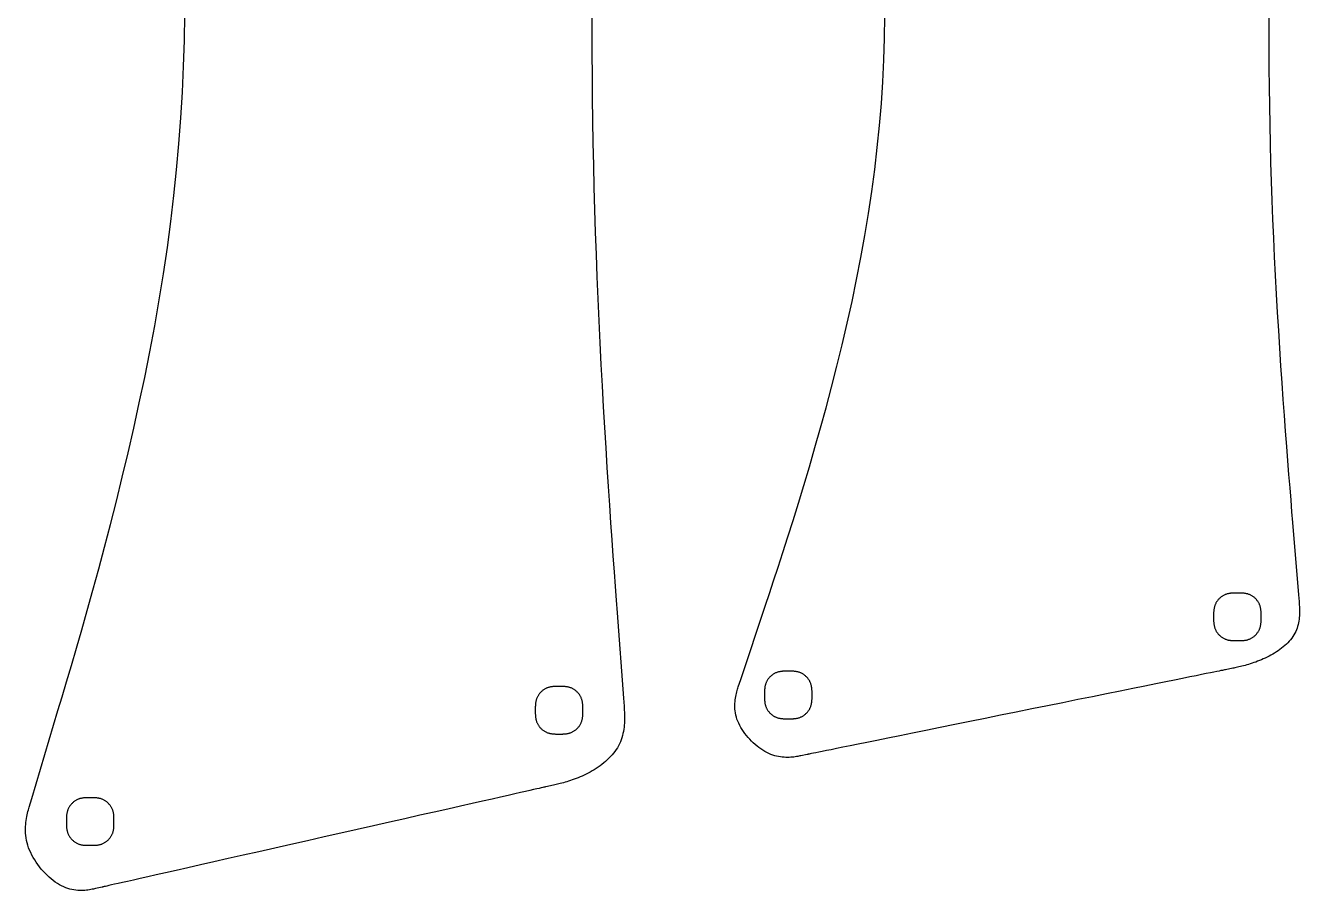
# Model space of a CAD drawing. Header units: millimetres. Extents: x 364 to 1012, y -1653 to -989.
# Drawn here: x 781.6 to 973.1, y -1271.5 to -1141.5 of the extents above; entities that cross this region are included whole.
import ezdxf

# ---------------------------------------------------------------- set-up
doc = ezdxf.new("R2010")
doc.units = ezdxf.units.MM

msp = doc.modelspace()

# ---------------------------------------------------------------- linework, layer by layer
at = {"flags": 128}
for points in [[(866.757701, -1138.971272), (866.751776, -1142.342304), (866.758202, -1145.711194), (866.776978, -1149.077941), (866.808105, -1152.442545), (866.851582, -1155.805008), (866.907409, -1159.165327), (866.975586, -1162.523504), (867.056114, -1165.87954), (867.148992, -1169.233431), (867.254221, -1172.585181), (867.371799, -1175.934789), (867.501523, -1179.280885), (867.64236, -1182.616629), (867.793077, -1185.933809), (867.952438, -1189.224213), (868.119205, -1192.479633), (868.292145, -1195.691858), (868.470022, -1198.852676), (868.651598, -1201.953876), (868.835641, -1204.987249), (869.020912, -1207.944584), (869.206177, -1210.81767), (869.3902, -1213.598295), (869.571746, -1216.278251), (869.749579, -1218.849327), (869.922461, -1221.303309), (870.08916, -1223.63199), (870.24844, -1225.827158), (870.399062, -1227.880602), (870.539794, -1229.784112), (871.493589, -1242.619849), (871.583985, -1243.836096), (871.598071, -1244.027447), (871.612605, -1244.235804), (871.626681, -1244.459923), (871.639389, -1244.698567), (871.649823, -1244.950494), (871.657074, -1245.214465), (871.660235, -1245.489241), (871.658397, -1245.77358), (871.650656, -1246.066243), (871.636101, -1246.36599), (871.613825, -1246.671581), (871.58292, -1246.981777), (871.54248, -1247.295337), (871.491597, -1247.61102), (871.429362, -1247.927588), (871.354868, -1248.243801), (871.267207, -1248.558417), (871.165472, -1248.870198), (871.048756, -1249.177904), (870.916149, -1249.480293), (870.76704, -1249.77632), (870.601994, -1250.065704), (870.421871, -1250.348358), (870.227532, -1250.624196), (870.019837, -1250.89313), (869.799646, -1251.155075), (869.567819, -1251.409941), (869.325218, -1251.657643), (869.072701, -1251.898094), (868.81113, -1252.131207), (868.541366, -1252.356893), (868.264266, -1252.575068), (867.980694, -1252.785644), (867.691507, -1252.988532), (867.397568, -1253.183648), (867.099737, -1253.370904), (866.798873, -1253.550213), (866.495837, -1253.721487), (866.191489, -1253.884639), (865.88669, -1254.039585), (865.582277, -1254.186289), (865.279005, -1254.324944), (864.977604, -1254.455794), (864.678806, -1254.579085), (864.38334, -1254.69506), (864.09194, -1254.803966), (863.805336, -1254.906047), (863.524259, -1255.001549), (863.24944, -1255.090717), (862.981611, -1255.173795), (862.721502, -1255.251029), (862.469845, -1255.322665), (862.227372, -1255.388946), (861.994812, -1255.450119), (861.772897, -1255.506429), (861.56236, -1255.558119), (861.36393, -1255.605436), (861.178339, -1255.648624), (861.006319, -1255.687931), (859.846432, -1255.949798), (859.845042, -1255.950112), (859.835313, -1255.952308), (859.808906, -1255.95827), (859.757483, -1255.969879), (859.672704, -1255.989018), (859.546231, -1256.01757), (859.369724, -1256.057417), (859.134844, -1256.110443), (858.833253, -1256.178528), (858.456611, -1256.263557), (857.996581, -1256.367411), (857.444822, -1256.491974), (856.792998, -1256.639126), (856.032765, -1256.810752), (855.15579, -1257.008734), (854.153729, -1257.234955), (853.018246, -1257.491295), (851.741001, -1257.77964), (850.313656, -1258.10187), (848.727871, -1258.459868), (846.979478, -1258.854577), (845.080983, -1259.283172), (843.049067, -1259.741887), (840.900404, -1260.226959), (838.651676, -1260.73462), (836.319557, -1261.261107), (833.920728, -1261.802655), (831.471866, -1262.355498), (828.989647, -1262.915871), (826.49075, -1263.480009), (823.991854, -1264.044148), (821.509635, -1264.604521), (819.060772, -1265.157364), (816.661943, -1265.698912), (814.329824, -1266.225399), (812.081096, -1266.733061), (809.932434, -1267.218132), (807.900517, -1267.676847), (806.002023, -1268.105442), (804.253629, -1268.500151), (802.667845, -1268.85815), (801.2405, -1269.180379), (799.963255, -1269.468724), (798.827771, -1269.725065), (797.825711, -1269.951285), (796.948735, -1270.149267), (796.188503, -1270.320893), (795.536678, -1270.468046), (794.984919, -1270.592608), (794.524889, -1270.696462), (794.148248, -1270.781491), (793.846657, -1270.849576), (793.611777, -1270.902601), (793.43527, -1270.942449), (793.308796, -1270.971001), (793.224017, -1270.99014), (793.172594, -1271.00175), (793.146188, -1271.00771), (793.136459, -1271.009907), (793.135069, -1271.010221), (792.132941, -1271.236433), (791.975219, -1271.271842), (791.803137, -1271.309331), (791.617373, -1271.347585), (791.418597, -1271.385291), (791.207487, -1271.421135), (790.984714, -1271.453804), (790.750953, -1271.481983), (790.506878, -1271.504359), (790.253162, -1271.519617), (789.99048, -1271.526444), (789.719506, -1271.523527), (789.440915, -1271.509551), (789.155378, -1271.483203), (788.863571, -1271.443169), (788.566167, -1271.388135), (788.263842, -1271.316787), (787.957268, -1271.227811), (787.647118, -1271.119895), (787.334069, -1270.991723), (787.018793, -1270.841983), (786.702046, -1270.669788), (786.38491, -1270.475968), (786.068549, -1270.261781), (785.754128, -1270.028482), (785.442809, -1269.777329), (785.135757, -1269.509581), (784.834135, -1269.226494), (784.539108, -1268.929324), (784.251839, -1268.619331), (783.973492, -1268.29777), (783.705231, -1267.9659), (783.448221, -1267.624978), (783.203623, -1267.276259), (782.972604, -1266.921003), (782.756326, -1266.560467), (782.555952, -1266.195907), (782.372649, -1265.82858), (782.207578, -1265.459746), (782.061905, -1265.090659), (781.936792, -1264.722578), (781.832985, -1264.356676), (781.749561, -1263.993785), (781.685175, -1263.634653), (781.638483, -1263.280028), (781.608143, -1262.93066), (781.592812, -1262.587295), (781.591146, -1262.250683), (781.601801, -1261.92157), (781.623436, -1261.600706), (781.654706, -1261.288839), (781.694268, -1260.986716), (781.74078, -1260.695086), (781.792897, -1260.414697), (781.849276, -1260.146297), (781.908575, -1259.890635), (781.96945, -1259.648458), (782.030558, -1259.420516), (782.090556, -1259.207555), (782.1481, -1259.010324), (782.54452, -1257.681144)], [(968.528059, -1139.364375), (968.522473, -1142.216787), (968.528531, -1145.067386), (968.546231, -1147.916172), (968.575573, -1150.763145), (968.616558, -1153.608306), (968.669185, -1156.451653), (968.733453, -1159.293187), (968.809365, -1162.132909), (968.896919, -1164.970818), (968.996115, -1167.806914), (969.106953, -1170.641197), (969.22924, -1173.47251), (969.362004, -1176.295062), (969.504081, -1179.101906), (969.654307, -1181.886095), (969.811514, -1184.640681), (969.97454, -1187.358717), (970.14222, -1190.033255), (970.313387, -1192.657348), (970.486879, -1195.224048), (970.661529, -1197.726409), (970.836174, -1200.157481), (971.009648, -1202.510318), (971.180787, -1204.777973), (971.348425, -1206.953498), (971.511397, -1209.029945), (971.66854, -1211.000367), (971.818688, -1212.857817), (971.960677, -1214.595347), (972.093341, -1216.206009), (972.992459, -1227.067017), (973.077673, -1228.096149), (973.090951, -1228.258062), (973.104653, -1228.434364), (973.117922, -1228.624003), (973.129901, -1228.825933), (973.139736, -1229.039102), (973.146572, -1229.262462), (973.149552, -1229.494964), (973.14782, -1229.735559), (973.140522, -1229.983197), (973.126801, -1230.236829), (973.105802, -1230.495406), (973.076669, -1230.757879), (973.038548, -1231.023199), (972.990581, -1231.290316), (972.931914, -1231.558181), (972.86169, -1231.825746), (972.779055, -1232.09196), (972.683151, -1232.355774), (972.573126, -1232.616141), (972.448121, -1232.872009), (972.30756, -1233.122493), (972.151975, -1233.367356), (971.982178, -1233.606525), (971.798979, -1233.839926), (971.60319, -1234.067486), (971.395622, -1234.289131), (971.177085, -1234.504788), (970.948391, -1234.714381), (970.71035, -1234.91784), (970.463774, -1235.115089), (970.209474, -1235.306055), (969.948259, -1235.490664), (969.680943, -1235.668844), (969.408334, -1235.840519), (969.131245, -1236.005617), (968.850487, -1236.164064), (968.566871, -1236.315787), (968.281206, -1236.460711), (967.994305, -1236.598763), (967.706979, -1236.729871), (967.420017, -1236.854005), (967.13413, -1236.971329), (966.850007, -1237.082048), (966.568338, -1237.186371), (966.28981, -1237.284503), (966.015114, -1237.376655), (965.74494, -1237.463031), (965.479976, -1237.54384), (965.220911, -1237.61929), (964.968436, -1237.689588), (964.723238, -1237.754939), (964.486007, -1237.815554), (964.257434, -1237.871638), (964.038206, -1237.9234), (963.829012, -1237.971046), (963.630544, -1238.014784), (963.44349, -1238.054822), (963.268537, -1238.091366), (963.106378, -1238.124625), (962.012983, -1238.346205), (962.011673, -1238.346471), (962.002502, -1238.348329), (961.977609, -1238.353373), (961.929133, -1238.363197), (961.849214, -1238.379391), (961.729991, -1238.403551), (961.563603, -1238.437267), (961.342187, -1238.482135), (961.057885, -1238.539746), (960.702835, -1238.611694), (960.269177, -1238.69957), (959.749047, -1238.804969), (959.134589, -1238.929483), (958.417938, -1239.074705), (957.591235, -1239.242228), (956.646618, -1239.433645), (955.576227, -1239.650549), (954.372202, -1239.894533), (953.02668, -1240.167189), (951.531802, -1240.470111), (949.883636, -1240.804095), (948.093974, -1241.166752), (946.178538, -1241.554896), (944.15305, -1241.965341), (942.033231, -1242.394901), (939.834803, -1242.84039), (937.573488, -1243.298622), (935.265008, -1243.766412), (932.925084, -1244.240575), (930.569438, -1244.717922), (928.213793, -1245.195271), (925.873869, -1245.669432), (923.56539, -1246.137223), (921.304075, -1246.595455), (919.105646, -1247.040945), (916.985828, -1247.470504), (914.960339, -1247.880949), (913.044904, -1248.269093), (911.255242, -1248.63175), (909.607076, -1248.965734), (908.112198, -1249.268656), (906.766676, -1249.541312), (905.56265, -1249.785296), (904.492259, -1250.0022), (903.547643, -1250.193617), (902.72094, -1250.36114), (902.004289, -1250.506362), (901.38983, -1250.630876), (900.869701, -1250.736275), (900.436043, -1250.824151), (900.080993, -1250.896099), (899.79669, -1250.95371), (899.575275, -1250.998577), (899.408887, -1251.032294), (899.289663, -1251.056454), (899.209744, -1251.072649), (899.161269, -1251.082472), (899.136376, -1251.087516), (899.127205, -1251.089374), (899.125895, -1251.08964), (898.181215, -1251.28105), (898.032534, -1251.311012), (897.870317, -1251.342733), (897.695202, -1251.375102), (897.507821, -1251.407007), (897.308813, -1251.437337), (897.098811, -1251.464979), (896.87845, -1251.488823), (896.648366, -1251.507756), (896.409196, -1251.520667), (896.161572, -1251.526444), (895.906132, -1251.523976), (895.643511, -1251.51215), (895.374343, -1251.489856), (895.099263, -1251.45598), (894.818909, -1251.409413), (894.533914, -1251.349042), (894.244915, -1251.273755), (893.952545, -1251.182441), (893.657442, -1251.073988), (893.360239, -1250.947284), (893.061649, -1250.801581), (892.762693, -1250.63758), (892.464468, -1250.456344), (892.168071, -1250.258938), (891.874599, -1250.046424), (891.585149, -1249.819867), (891.300818, -1249.580332), (891.022703, -1249.328881), (890.751902, -1249.066579), (890.489512, -1248.794489), (890.236629, -1248.513676), (889.994352, -1248.225203), (889.763776, -1247.930134), (889.546, -1247.629533), (889.34212, -1247.324463), (889.153234, -1247.01599), (888.980438, -1246.705175), (888.82483, -1246.393084), (888.687508, -1246.08078), (888.569567, -1245.769327), (888.471711, -1245.459718), (888.393069, -1245.152655), (888.332374, -1244.848774), (888.288359, -1244.548708), (888.259758, -1244.253088), (888.245305, -1243.962549), (888.243735, -1243.677723), (888.253779, -1243.399243), (888.274174, -1243.127743), (888.303651, -1242.863855), (888.340946, -1242.608213), (888.384791, -1242.361448), (888.43392, -1242.124197), (888.487068, -1241.897089), (888.542967, -1241.68076), (888.600353, -1241.475841), (888.657958, -1241.282966), (888.714516, -1241.102768), (888.768762, -1240.935881), (889.142456, -1239.81119)], [(782.54452, -1257.681144), (786.480035, -1244.493734), (787.09891, -1242.418399), (787.771007, -1240.155349), (788.490517, -1237.714676), (789.251628, -1235.106477), (790.048531, -1232.340845), (790.875415, -1229.427876), (791.72647, -1226.377665), (792.595885, -1223.200306), (793.477851, -1219.905894), (794.366556, -1216.504524), (795.25619, -1213.006291), (796.140945, -1209.421288), (797.015007, -1205.759613), (797.872568, -1202.031357), (798.707817, -1198.246617), (799.514945, -1194.415488), (800.288139, -1190.548065), (801.021592, -1186.654441), (801.709491, -1182.744712), (802.346026, -1178.828972), (802.926309, -1174.915638), (803.449138, -1171.006408), (803.91423, -1167.101303), (804.321306, -1163.200343), (804.670083, -1159.303548), (804.960282, -1155.410939), (805.19162, -1151.522535), (805.363817, -1147.638357), (805.476592, -1143.758425), (805.529662, -1139.88276)], [(889.142456, -1239.81119), (892.852365, -1228.652613), (893.435763, -1226.89656), (894.069332, -1224.981671), (894.747595, -1222.916486), (895.465075, -1220.709549), (896.216295, -1218.369399), (896.995778, -1215.904579), (897.798045, -1213.323631), (898.61762, -1210.635097), (899.449027, -1207.847517), (900.286786, -1204.969435), (901.125422, -1202.009391), (901.959457, -1198.975928), (902.783413, -1195.877587), (903.591814, -1192.722909), (904.379182, -1189.520437), (905.14004, -1186.278712), (905.86891, -1183.006277), (906.560317, -1179.711672), (907.208782, -1176.40344), (907.808828, -1173.090121), (908.355845, -1169.778839), (908.848703, -1166.471029), (909.287134, -1163.166709), (909.670873, -1159.865897), (909.999657, -1156.568609), (910.273219, -1153.274863), (910.491296, -1149.984675), (910.653621, -1146.698063), (910.759931, -1143.415043), (910.80996, -1140.135635)], [(960.233958, -1230.397435), (960.23389, -1230.726223), (960.233912, -1230.777959), (960.234134, -1230.834333), (960.234755, -1230.895052), (960.235975, -1230.959824), (960.237994, -1231.028355), (960.241012, -1231.100351), (960.24523, -1231.175521), (960.250847, -1231.253571), (960.258063, -1231.334207), (960.267079, -1231.417136), (960.278094, -1231.502066), (960.291309, -1231.588702), (960.306923, -1231.676752), (960.325137, -1231.765924), (960.346151, -1231.855922), (960.370165, -1231.946455), (960.397378, -1232.037229), (960.427991, -1232.127951), (960.462205, -1232.218328), (960.500217, -1232.308066), (960.542172, -1232.396897), (960.587972, -1232.484642), (960.637467, -1232.571149), (960.690501, -1232.656264), (960.746921, -1232.739835), (960.806575, -1232.821706), (960.869309, -1232.901726), (960.934969, -1232.97974), (961.003403, -1233.055594), (961.074457, -1233.129137), (961.147978, -1233.200214), (961.223811, -1233.268671), (961.301805, -1233.334356), (961.381805, -1233.397115), (961.463659, -1233.456793), (961.547212, -1233.513241), (961.632313, -1233.5663), (961.718806, -1233.61582), (961.806539, -1233.661646), (961.895359, -1233.703627), (961.985088, -1233.741666), (962.075458, -1233.775905), (962.166175, -1233.806543), (962.256945, -1233.833782), (962.347474, -1233.85782), (962.437471, -1233.878859), (962.526642, -1233.897097), (962.614692, -1233.912735), (962.70133, -1233.925973), (962.786261, -1233.937011), (962.869194, -1233.946048), (962.949833, -1233.953286), (963.027886, -1233.958923), (963.103061, -1233.96316), (963.175062, -1233.966197), (963.243597, -1233.968234), (963.308374, -1233.96947), (963.369098, -1233.970106), (963.425476, -1233.970342), (963.80603, -1233.970393), (964.134858, -1233.970448), (964.1866, -1233.970424), (964.24298, -1233.970199), (964.303707, -1233.969576), (964.368486, -1233.968353), (964.437025, -1233.966331), (964.509029, -1233.96331), (964.584207, -1233.959088), (964.662266, -1233.953468), (964.74291, -1233.946247), (964.825848, -1233.937227), (964.910785, -1233.926208), (964.99743, -1233.912988), (965.085488, -1233.897368), (965.174667, -1233.879149), (965.264672, -1233.858129), (965.355212, -1233.83411), (965.445992, -1233.806889), (965.53672, -1233.776269), (965.627102, -1233.742049), (965.716844, -1233.704028), (965.805678, -1233.662067), (965.893426, -1233.616258), (965.979936, -1233.566754), (966.065053, -1233.513711), (966.148623, -1233.457281), (966.230495, -1233.397618), (966.310513, -1233.334874), (966.388526, -1233.269202), (966.464381, -1233.200758), (966.537921, -1233.129694), (966.608996, -1233.056163), (966.677451, -1232.980318), (966.743132, -1232.902313), (966.805888, -1232.822301), (966.865565, -1232.740436), (966.922007, -1232.656871), (966.975063, -1232.57176), (967.024579, -1232.485255), (967.070402, -1232.39751), (967.112379, -1232.308678), (967.150413, -1232.218936), (967.184649, -1232.128555), (967.215283, -1232.037827), (967.242518, -1231.947046), (967.266552, -1231.856504), (967.287587, -1231.766496), (967.305821, -1231.677314), (967.321456, -1231.589253), (967.33469, -1231.502604), (967.345724, -1231.417663), (967.354759, -1231.33472), (967.361993, -1231.254071), (967.367627, -1231.176008), (967.37186, -1231.100825), (967.374895, -1231.028815), (967.376928, -1230.960272), (967.378163, -1230.895487), (967.378796, -1230.834756), (967.37903, -1230.778371), (967.379066, -1230.397771), (967.379081, -1230.068957), (967.37905, -1230.017218), (967.378819, -1229.960839), (967.378189, -1229.900115), (967.37696, -1229.835339), (967.374929, -1229.766803), (967.3719, -1229.694801), (967.367672, -1229.619627), (967.362044, -1229.541573), (967.354817, -1229.460934), (967.345791, -1229.378002), (967.334764, -1229.293069), (967.321539, -1229.206431), (967.305915, -1229.11838), (967.287691, -1229.029208), (967.266668, -1228.939211), (967.242647, -1228.84868), (967.215426, -1228.757909), (967.184806, -1228.66719), (967.150588, -1228.57682), (967.11257, -1228.487088), (967.070613, -1228.398267), (967.02481, -1228.310531), (966.975315, -1228.224035), (966.92228, -1228.138933), (966.865859, -1228.055376), (966.806206, -1227.97352), (966.743472, -1227.893516), (966.677813, -1227.815518), (966.609381, -1227.73968), (966.538328, -1227.666155), (966.464808, -1227.595096), (966.388975, -1227.526657), (966.310981, -1227.460991), (966.23098, -1227.39825), (966.149126, -1227.338588), (966.06557, -1227.28216), (965.980467, -1227.229118), (965.893969, -1227.179615), (965.80623, -1227.133805), (965.717404, -1227.091842), (965.627666, -1227.053817), (965.537285, -1227.019593), (965.446559, -1226.988968), (965.355776, -1226.961743), (965.265232, -1226.937717), (965.175221, -1226.91669), (965.086036, -1226.898463), (964.997969, -1226.882836), (964.911315, -1226.869607), (964.826367, -1226.858579), (964.743418, -1226.849549), (964.662763, -1226.84232), (964.584692, -1226.83669), (964.509502, -1226.83246), (964.437484, -1226.82943), (964.368933, -1226.827399), (964.304141, -1226.826168), (964.243404, -1226.825537), (964.187011, -1226.825306), (963.806367, -1226.825286), (963.477592, -1226.825256), (963.425859, -1226.825285), (963.369487, -1226.825514), (963.30877, -1226.826141), (963.244001, -1226.827369), (963.175473, -1226.829396), (963.103479, -1226.832423), (963.028313, -1226.836648), (962.950266, -1226.842273), (962.869635, -1226.849498), (962.78671, -1226.858522), (962.701785, -1226.869546), (962.615153, -1226.882769), (962.527108, -1226.898392), (962.437942, -1226.916613), (962.34795, -1226.937634), (962.257423, -1226.961654), (962.166656, -1226.988874), (962.075941, -1227.019492), (961.985571, -1227.05371), (961.89584, -1227.091728), (961.807018, -1227.133685), (961.719281, -1227.179489), (961.632783, -1227.228984), (961.547677, -1227.282021), (961.464116, -1227.338442), (961.382254, -1227.398096), (961.302245, -1227.46083), (961.224241, -1227.526489), (961.148397, -1227.594922), (961.074865, -1227.665974), (961.003799, -1227.739492), (960.935353, -1227.815324), (960.869679, -1227.893314), (960.806931, -1227.973312), (960.747264, -1228.055161), (960.690829, -1228.138711), (960.637781, -1228.223807), (960.588273, -1228.310297), (960.542458, -1228.398027), (960.500489, -1228.486842), (960.462462, -1228.576568), (960.428234, -1228.666934), (960.397608, -1228.757646), (960.37038, -1228.848412), (960.346354, -1228.938938), (960.325326, -1229.028931), (960.307099, -1229.118098), (960.291472, -1229.206146), (960.278245, -1229.292779), (960.267217, -1229.377707), (960.25819, -1229.460636), (960.250963, -1229.541272), (960.245335, -1229.619323), (960.241107, -1229.694494), (960.238078, -1229.766492), (960.23605, -1229.835024), (960.234821, -1229.899798), (960.234192, -1229.96052), (960.233963, -1230.016896), (960.233958, -1230.397435)], [(892.707978, -1242.142578), (892.707989, -1242.471471), (892.708024, -1242.523223), (892.708259, -1242.579615), (892.708894, -1242.640353), (892.710128, -1242.705144), (892.712163, -1242.773696), (892.715198, -1242.845714), (892.719433, -1242.920905), (892.725066, -1242.998975), (892.7323, -1243.079632), (892.741332, -1243.162583), (892.752364, -1243.247533), (892.765595, -1243.334188), (892.781225, -1243.422257), (892.799455, -1243.511445), (892.820483, -1243.601459), (892.84451, -1243.692006), (892.871735, -1243.782792), (892.90236, -1243.873525), (892.936583, -1243.963909), (892.974604, -1244.053653), (893.016566, -1244.142486), (893.062372, -1244.230231), (893.111871, -1244.316736), (893.164908, -1244.401847), (893.22133, -1244.48541), (893.280984, -1244.567274), (893.343718, -1244.647283), (893.409377, -1244.725286), (893.477809, -1244.801128), (893.54886, -1244.874657), (893.622378, -1244.94572), (893.698208, -1245.014163), (893.776197, -1245.079834), (893.856193, -1245.142576), (893.938042, -1245.202241), (894.021591, -1245.258672), (894.106687, -1245.311717), (894.193174, -1245.361223), (894.280904, -1245.407037), (894.369719, -1245.449004), (894.459445, -1245.487033), (894.549811, -1245.521261), (894.640525, -1245.551891), (894.731292, -1245.579121), (894.821819, -1245.603153), (894.911814, -1245.624185), (895.000983, -1245.642418), (895.089033, -1245.658051), (895.175668, -1245.671285), (895.260599, -1245.68232), (895.343531, -1245.691354), (895.424169, -1245.69859), (895.502221, -1245.704225), (895.577395, -1245.708461), (895.649396, -1245.711497), (895.717932, -1245.713533), (895.782708, -1245.714769), (895.843432, -1245.715405), (895.89981, -1245.715641), (895.95155, -1245.715677), (895.998488, -1245.715679), (896.040987, -1245.715682), (896.07954, -1245.715683), (896.114642, -1245.715684), (896.146783, -1245.715687), (896.176459, -1245.715688), (896.204161, -1245.715689), (896.230384, -1245.71569), (896.255621, -1245.715691), (896.280364, -1245.715692), (896.305107, -1245.715694), (896.330344, -1245.715695), (896.356567, -1245.715696), (896.38427, -1245.715697), (896.413945, -1245.715698), (896.446086, -1245.7157), (896.481188, -1245.715701), (896.519741, -1245.715703), (896.562241, -1245.715706), (896.609179, -1245.715708), (896.660918, -1245.715677), (896.717296, -1245.715447), (896.778021, -1245.714816), (896.842797, -1245.713586), (896.911332, -1245.711557), (896.983334, -1245.708528), (897.058508, -1245.704299), (897.136562, -1245.698671), (897.217202, -1245.691444), (897.300134, -1245.682417), (897.385066, -1245.671392), (897.471705, -1245.658166), (897.559756, -1245.642542), (897.648927, -1245.624318), (897.738926, -1245.603295), (897.829457, -1245.579274), (897.920227, -1245.552053), (898.010945, -1245.521434), (898.101316, -1245.487214), (898.191048, -1245.449198), (898.27987, -1245.40724), (898.367605, -1245.361437), (898.454101, -1245.311941), (898.539204, -1245.258907), (898.62276, -1245.202487), (898.704618, -1245.142833), (898.784622, -1245.0801), (898.862621, -1245.014442), (898.938461, -1244.946009), (899.011988, -1244.874958), (899.083049, -1244.801439), (899.151491, -1244.725607), (899.21716, -1244.647615), (899.279904, -1244.567617), (899.339569, -1244.485764), (899.396002, -1244.40221), (899.449049, -1244.31711), (899.498558, -1244.230615), (899.544375, -1244.14288), (899.586347, -1244.054056), (899.624379, -1243.964322), (899.658612, -1243.873947), (899.689246, -1243.783224), (899.716482, -1243.692447), (899.740519, -1243.601909), (899.761557, -1243.511903), (899.779795, -1243.422723), (899.795434, -1243.334662), (899.808674, -1243.248014), (899.819714, -1243.163072), (899.828754, -1243.080129), (899.835996, -1242.999479), (899.841638, -1242.921414), (899.845878, -1242.84623), (899.848919, -1242.774217), (899.850961, -1242.705671), (899.852203, -1242.640885), (899.852843, -1242.580151), (899.853084, -1242.523764), (899.853165, -1242.14315), (899.853246, -1241.8144), (899.853225, -1241.762671), (899.853005, -1241.706304), (899.852387, -1241.645591), (899.851169, -1241.580828), (899.849153, -1241.512304), (899.846137, -1241.440316), (899.841921, -1241.365155), (899.836307, -1241.287114), (899.829092, -1241.206487), (899.820078, -1241.123567), (899.809064, -1241.038647), (899.79585, -1240.95202), (899.780236, -1240.863979), (899.762022, -1240.774817), (899.741008, -1240.684828), (899.716994, -1240.594305), (899.689779, -1240.503539), (899.659164, -1240.412826), (899.624948, -1240.322457), (899.586932, -1240.232727), (899.544974, -1240.143904), (899.499167, -1240.056166), (899.449668, -1239.969666), (899.396627, -1239.884557), (899.3402, -1239.800993), (899.280539, -1239.719127), (899.217797, -1239.639112), (899.152129, -1239.561103), (899.083686, -1239.485252), (899.012623, -1239.411713), (898.939094, -1239.340639), (898.863252, -1239.272183), (898.785248, -1239.206499), (898.705239, -1239.143741), (898.623376, -1239.084062), (898.539814, -1239.027616), (898.454705, -1238.974554), (898.368203, -1238.925033), (898.280461, -1238.879203), (898.191634, -1238.837219), (898.101896, -1238.799176), (898.011519, -1238.764932), (897.920796, -1238.734287), (897.830019, -1238.707043), (897.739483, -1238.682997), (897.649481, -1238.661952), (897.560304, -1238.643707), (897.472249, -1238.62806), (897.385606, -1238.614815), (897.30067, -1238.603769), (897.217733, -1238.594722), (897.13709, -1238.587477), (897.059033, -1238.581831), (896.983856, -1238.577586), (896.911852, -1238.574541), (896.843312, -1238.572497), (896.778533, -1238.571252), (896.717807, -1238.570609), (896.661426, -1238.570366), (896.280857, -1238.570271), (895.952043, -1238.570255), (895.900303, -1238.570286), (895.843925, -1238.570516), (895.783201, -1238.571147), (895.718424, -1238.572377), (895.649888, -1238.574407), (895.577886, -1238.577436), (895.502712, -1238.581665), (895.424657, -1238.587295), (895.344017, -1238.594524), (895.261084, -1238.603552), (895.176151, -1238.61458), (895.089511, -1238.627808), (895.001458, -1238.643436), (894.912285, -1238.661662), (894.822286, -1238.682689), (894.731752, -1238.706715), (894.640978, -1238.733941), (894.550257, -1238.764568), (894.459883, -1238.798793), (894.370147, -1238.836818), (894.281322, -1238.878783), (894.193582, -1238.924596), (894.107081, -1238.9741), (894.021973, -1239.027144), (893.938412, -1239.083575), (893.856549, -1239.143238), (893.776539, -1239.20598), (893.698535, -1239.271648), (893.62269, -1239.34009), (893.549158, -1239.41115), (893.478091, -1239.484677), (893.409644, -1239.560516), (893.34397, -1239.638514), (893.281221, -1239.718518), (893.221552, -1239.800375), (893.165114, -1239.883931), (893.112063, -1239.969032), (893.06255, -1240.055525), (893.016731, -1240.143258), (892.974758, -1240.232077), (892.936723, -1240.321804), (892.90249, -1240.41217), (892.871854, -1240.502882), (892.844619, -1240.593647), (892.820582, -1240.684172), (892.799545, -1240.774162), (892.781308, -1240.863326), (892.76567, -1240.95137), (892.752431, -1241.038), (892.741393, -1241.122923), (892.732354, -1241.205848), (892.725116, -1241.286479), (892.719476, -1241.364525), (892.715237, -1241.43969), (892.712198, -1241.511684), (892.710159, -1241.580212), (892.70892, -1241.64498), (892.708282, -1241.705698), (892.708044, -1241.762069), (892.707978, -1242.142578)], [(858.248032, -1244.434908), (858.247965, -1244.763696), (858.247987, -1244.815432), (858.248209, -1244.871806), (858.24883, -1244.932525), (858.25005, -1244.997297), (858.252069, -1245.065828), (858.255087, -1245.137824), (858.259305, -1245.212994), (858.264922, -1245.291044), (858.272138, -1245.37168), (858.281154, -1245.454609), (858.292169, -1245.539539), (858.305384, -1245.626175), (858.320998, -1245.714225), (858.339212, -1245.803397), (858.360226, -1245.893395), (858.38424, -1245.983928), (858.411453, -1246.074702), (858.442066, -1246.165424), (858.476279, -1246.255801), (858.514292, -1246.345539), (858.556247, -1246.43437), (858.602047, -1246.522115), (858.651541, -1246.608622), (858.704576, -1246.693737), (858.760996, -1246.777308), (858.82065, -1246.859179), (858.883384, -1246.939199), (858.949044, -1247.017213), (859.017478, -1247.093067), (859.088532, -1247.16661), (859.162053, -1247.237687), (859.237886, -1247.306144), (859.315879, -1247.371829), (859.39588, -1247.434588), (859.477734, -1247.494266), (859.561287, -1247.550714), (859.646388, -1247.603773), (859.73288, -1247.653294), (859.820614, -1247.69912), (859.909434, -1247.7411), (859.999163, -1247.779139), (860.089533, -1247.813378), (860.18025, -1247.844017), (860.27102, -1247.871255), (860.361549, -1247.895294), (860.451546, -1247.916332), (860.540717, -1247.93457), (860.628767, -1247.950208), (860.715405, -1247.963446), (860.800336, -1247.974484), (860.883269, -1247.983521), (860.963908, -1247.990759), (861.041961, -1247.996397), (861.117136, -1248.000633), (861.189137, -1248.00367), (861.257672, -1248.005707), (861.322449, -1248.006943), (861.383173, -1248.007579), (861.439551, -1248.007815), (861.820104, -1248.007866), (862.148933, -1248.007921), (862.200675, -1248.007897), (862.257054, -1248.007672), (862.317782, -1248.007049), (862.382561, -1248.005826), (862.451099, -1248.003804), (862.523104, -1248.000783), (862.598282, -1247.996561), (862.676341, -1247.990941), (862.756985, -1247.98372), (862.839923, -1247.9747), (862.92486, -1247.963681), (863.011505, -1247.950461), (863.099563, -1247.934841), (863.188742, -1247.916622), (863.278747, -1247.895602), (863.369287, -1247.871583), (863.460067, -1247.844363), (863.550795, -1247.813742), (863.641177, -1247.779522), (863.730919, -1247.741501), (863.819753, -1247.69954), (863.907501, -1247.653731), (863.994011, -1247.604227), (864.079128, -1247.551184), (864.162698, -1247.494754), (864.24457, -1247.435091), (864.324588, -1247.372347), (864.402601, -1247.306675), (864.478456, -1247.238231), (864.551996, -1247.167167), (864.623071, -1247.093636), (864.691526, -1247.017791), (864.757207, -1246.939786), (864.819963, -1246.859774), (864.879639, -1246.777909), (864.936082, -1246.694344), (864.989138, -1246.609233), (865.038654, -1246.522728), (865.084477, -1246.434983), (865.126453, -1246.346151), (865.164488, -1246.256409), (865.198724, -1246.166028), (865.229358, -1246.0753), (865.256593, -1245.984519), (865.280627, -1245.893977), (865.301662, -1245.803969), (865.319896, -1245.714787), (865.335531, -1245.626726), (865.348765, -1245.540077), (865.359799, -1245.455136), (865.368833, -1245.372193), (865.376068, -1245.291544), (865.381702, -1245.213481), (865.385935, -1245.138298), (865.388969, -1245.066288), (865.391003, -1244.997745), (865.392238, -1244.93296), (865.392871, -1244.872229), (865.393105, -1244.815844), (865.393141, -1244.435244), (865.393156, -1244.10643), (865.393125, -1244.054691), (865.392894, -1243.998312), (865.392264, -1243.937588), (865.391034, -1243.872812), (865.389004, -1243.804276), (865.385975, -1243.732274), (865.381747, -1243.6571), (865.376119, -1243.579046), (865.368891, -1243.498408), (865.359866, -1243.415475), (865.348839, -1243.330542), (865.335614, -1243.243904), (865.319989, -1243.155853), (865.301766, -1243.066681), (865.280743, -1242.976684), (865.256722, -1242.886153), (865.229501, -1242.795382), (865.198881, -1242.704663), (865.164663, -1242.614293), (865.126645, -1242.524561), (865.084688, -1242.43574), (865.038884, -1242.348004), (864.98939, -1242.261509), (864.936355, -1242.176406), (864.879934, -1242.092849), (864.820281, -1242.010993), (864.757547, -1241.930989), (864.691888, -1241.852991), (864.623456, -1241.777153), (864.552403, -1241.703628), (864.478883, -1241.632569), (864.40305, -1241.56413), (864.325056, -1241.498464), (864.245055, -1241.435723), (864.1632, -1241.376061), (864.079645, -1241.319633), (863.994542, -1241.266591), (863.908044, -1241.217088), (863.820305, -1241.171278), (863.731479, -1241.129315), (863.64174, -1241.09129), (863.55136, -1241.057067), (863.460633, -1241.026441), (863.369851, -1240.999216), (863.279307, -1240.97519), (863.189296, -1240.954163), (863.10011, -1240.935936), (863.012044, -1240.920309), (862.92539, -1240.90708), (862.840442, -1240.896052), (862.757493, -1240.887023), (862.676838, -1240.879793), (862.598767, -1240.874163), (862.523577, -1240.869934), (862.451559, -1240.866903), (862.383008, -1240.864872), (862.318216, -1240.863641), (862.257479, -1240.86301), (862.201086, -1240.862779), (861.820442, -1240.862759), (861.491667, -1240.862729), (861.439934, -1240.862759), (861.383562, -1240.862987), (861.322845, -1240.863614), (861.258075, -1240.864842), (861.189548, -1240.86687), (861.117554, -1240.869896), (861.042388, -1240.874121), (860.964341, -1240.879747), (860.883709, -1240.886971), (860.800785, -1240.895995), (860.71586, -1240.907019), (860.629228, -1240.920242), (860.541183, -1240.935865), (860.452017, -1240.954086), (860.362025, -1240.975107), (860.271498, -1240.999127), (860.180731, -1241.026347), (860.090015, -1241.056965), (859.999646, -1241.091183), (859.909915, -1241.129201), (859.821093, -1241.171159), (859.733356, -1241.216962), (859.646857, -1241.266458), (859.561752, -1241.319494), (859.478191, -1241.375915), (859.396329, -1241.435569), (859.31632, -1241.498303), (859.238316, -1241.563963), (859.162472, -1241.632395), (859.08894, -1241.703447), (859.017874, -1241.776965), (858.949428, -1241.852797), (858.883754, -1241.930787), (858.821006, -1242.010785), (858.761339, -1242.092634), (858.704904, -1242.176184), (858.651856, -1242.26128), (858.602347, -1242.34777), (858.556532, -1242.4355), (858.514564, -1242.524315), (858.476537, -1242.614041), (858.442309, -1242.704407), (858.411683, -1242.795119), (858.384455, -1242.885885), (858.360429, -1242.976411), (858.339401, -1243.066404), (858.321174, -1243.155571), (858.305547, -1243.243619), (858.29232, -1243.330253), (858.281292, -1243.41518), (858.272265, -1243.498109), (858.265037, -1243.578745), (858.25941, -1243.656796), (858.255182, -1243.731967), (858.252153, -1243.803965), (858.250125, -1243.872497), (858.248896, -1243.937271), (858.248267, -1243.997993), (858.248038, -1244.054369), (858.248032, -1244.434908)], [(787.750051, -1261.159426), (787.750062, -1261.488319), (787.750097, -1261.540071), (787.750331, -1261.596463), (787.750966, -1261.657201), (787.752201, -1261.721992), (787.754236, -1261.790544), (787.757271, -1261.862562), (787.761506, -1261.937753), (787.767139, -1262.015823), (787.774373, -1262.09648), (787.783404, -1262.179431), (787.794437, -1262.264381), (787.807668, -1262.351036), (787.823298, -1262.439105), (787.841528, -1262.528293), (787.862556, -1262.618307), (787.886583, -1262.708854), (787.913808, -1262.79964), (787.944433, -1262.890373), (787.978655, -1262.980757), (788.016677, -1263.070501), (788.058639, -1263.159334), (788.104445, -1263.247079), (788.153943, -1263.333584), (788.206981, -1263.418695), (788.263403, -1263.502258), (788.323057, -1263.584122), (788.385791, -1263.664131), (788.45145, -1263.742134), (788.519882, -1263.817976), (788.590933, -1263.891505), (788.664451, -1263.962568), (788.740281, -1264.031011), (788.81827, -1264.096681), (788.898266, -1264.159424), (788.980115, -1264.219089), (789.063664, -1264.27552), (789.148759, -1264.328565), (789.235247, -1264.378071), (789.322977, -1264.423885), (789.411792, -1264.465852), (789.501518, -1264.503881), (789.591884, -1264.538109), (789.682598, -1264.568739), (789.773365, -1264.595969), (789.863892, -1264.620001), (789.953887, -1264.641033), (790.043056, -1264.659266), (790.131105, -1264.674899), (790.217741, -1264.688133), (790.302672, -1264.699168), (790.385604, -1264.708202), (790.466242, -1264.715438), (790.544294, -1264.721073), (790.619468, -1264.725309), (790.691469, -1264.728345), (790.760005, -1264.730381), (790.824781, -1264.731617), (790.885505, -1264.732253), (790.941883, -1264.732489), (790.993623, -1264.732525), (791.040561, -1264.732527), (791.08306, -1264.73253), (791.121613, -1264.732531), (791.156715, -1264.732532), (791.188856, -1264.732535), (791.218532, -1264.732536), (791.246234, -1264.732537), (791.272457, -1264.732538), (791.297694, -1264.732539), (791.322437, -1264.73254), (791.34718, -1264.732541), (791.372417, -1264.732543), (791.39864, -1264.732544), (791.426342, -1264.732545), (791.456018, -1264.732546), (791.488159, -1264.732548), (791.523261, -1264.732549), (791.561814, -1264.732551), (791.604314, -1264.732554), (791.651251, -1264.732556), (791.702991, -1264.732525), (791.759369, -1264.732295), (791.820093, -1264.731664), (791.88487, -1264.730434), (791.953405, -1264.728405), (792.025407, -1264.725376), (792.100581, -1264.721147), (792.178635, -1264.715519), (792.259275, -1264.708292), (792.342207, -1264.699265), (792.427139, -1264.68824), (792.513778, -1264.675014), (792.601829, -1264.65939), (792.691, -1264.641166), (792.780999, -1264.620143), (792.87153, -1264.596122), (792.9623, -1264.568901), (793.053018, -1264.538282), (793.143389, -1264.504062), (793.233121, -1264.466046), (793.321942, -1264.424088), (793.409677, -1264.378285), (793.496174, -1264.328789), (793.581277, -1264.275755), (793.664833, -1264.219335), (793.746691, -1264.159681), (793.826695, -1264.096948), (793.904694, -1264.03129), (793.980533, -1263.962857), (794.054061, -1263.891806), (794.125121, -1263.818287), (794.193563, -1263.742455), (794.259233, -1263.664463), (794.321976, -1263.584465), (794.381642, -1263.502612), (794.438075, -1263.419058), (794.491122, -1263.333958), (794.540631, -1263.247463), (794.586448, -1263.159728), (794.62842, -1263.070904), (794.666452, -1262.98117), (794.700685, -1262.890795), (794.731319, -1262.800072), (794.758555, -1262.709295), (794.782592, -1262.618757), (794.80363, -1262.528751), (794.821868, -1262.439571), (794.837507, -1262.35151), (794.850747, -1262.264862), (794.861787, -1262.17992), (794.870827, -1262.096977), (794.878069, -1262.016327), (794.883711, -1261.938262), (794.887951, -1261.863078), (794.890992, -1261.791065), (794.893034, -1261.722519), (794.894276, -1261.657733), (794.894916, -1261.596999), (794.895157, -1261.540612), (794.895238, -1261.159998), (794.895319, -1260.831248), (794.895298, -1260.779519), (794.895078, -1260.723152), (794.89446, -1260.662439), (794.893242, -1260.597676), (794.891226, -1260.529152), (794.88821, -1260.457164), (794.883994, -1260.382002), (794.87838, -1260.303962), (794.871165, -1260.223335), (794.862151, -1260.140415), (794.851137, -1260.055495), (794.837923, -1259.968868), (794.822309, -1259.880827), (794.804095, -1259.791665), (794.783081, -1259.701676), (794.759067, -1259.611153), (794.731852, -1259.520387), (794.701237, -1259.429674), (794.667021, -1259.339305), (794.629005, -1259.249575), (794.587046, -1259.160752), (794.54124, -1259.073014), (794.49174, -1258.986514), (794.4387, -1258.901405), (794.382273, -1258.817841), (794.322612, -1258.735975), (794.25987, -1258.65596), (794.194202, -1258.577951), (794.125759, -1258.5021), (794.054696, -1258.428561), (793.981167, -1258.357487), (793.905324, -1258.289031), (793.827321, -1258.223347), (793.747312, -1258.160589), (793.665449, -1258.10091), (793.581887, -1258.044464), (793.496778, -1257.991402), (793.410276, -1257.941881), (793.322534, -1257.896051), (793.233707, -1257.854067), (793.143969, -1257.816024), (793.053592, -1257.78178), (792.962869, -1257.751135), (792.872092, -1257.723891), (792.781556, -1257.699845), (792.691554, -1257.6788), (792.602377, -1257.660555), (792.514322, -1257.644908), (792.427679, -1257.631663), (792.342743, -1257.620617), (792.259806, -1257.61157), (792.179163, -1257.604325), (792.101106, -1257.598679), (792.025929, -1257.594434), (791.953924, -1257.591388), (791.885385, -1257.589345), (791.820606, -1257.5881), (791.759879, -1257.587457), (791.703499, -1257.587214), (791.32293, -1257.587119), (790.994116, -1257.587103), (790.942376, -1257.587134), (790.885998, -1257.587364), (790.825274, -1257.587995), (790.760496, -1257.589225), (790.691961, -1257.591255), (790.619959, -1257.594284), (790.544785, -1257.598513), (790.46673, -1257.604143), (790.38609, -1257.611372), (790.303157, -1257.6204), (790.218224, -1257.631428), (790.131584, -1257.644656), (790.043531, -1257.660284), (789.954358, -1257.67851), (789.864359, -1257.699537), (789.773825, -1257.723563), (789.683051, -1257.750789), (789.59233, -1257.781416), (789.501956, -1257.815641), (789.41222, -1257.853666), (789.323394, -1257.895631), (789.235655, -1257.941444), (789.149154, -1257.990948), (789.064046, -1258.043992), (788.980484, -1258.100423), (788.898622, -1258.160086), (788.818612, -1258.222828), (788.740607, -1258.288496), (788.664763, -1258.356938), (788.591231, -1258.427998), (788.520164, -1258.501525), (788.451717, -1258.577364), (788.386043, -1258.655362), (788.323294, -1258.735366), (788.263624, -1258.817223), (788.207187, -1258.900779), (788.154136, -1258.98588), (788.104623, -1259.072373), (788.058804, -1259.160106), (788.016831, -1259.248925), (787.978796, -1259.338652), (787.944563, -1259.429018), (787.913927, -1259.51973), (787.886692, -1259.610495), (787.862654, -1259.70102), (787.841618, -1259.79101), (787.823381, -1259.880173), (787.807743, -1259.968218), (787.794504, -1260.054848), (787.783466, -1260.139771), (787.774427, -1260.222696), (787.767188, -1260.303327), (787.761549, -1260.381373), (787.75731, -1260.456538), (787.754271, -1260.528532), (787.752232, -1260.59706), (787.750993, -1260.661828), (787.750355, -1260.722546), (787.750117, -1260.778917), (787.750051, -1261.159426)]]:
    msp.add_lwpolyline(points, dxfattribs=at)

doc.saveas('drawing.dxf')
